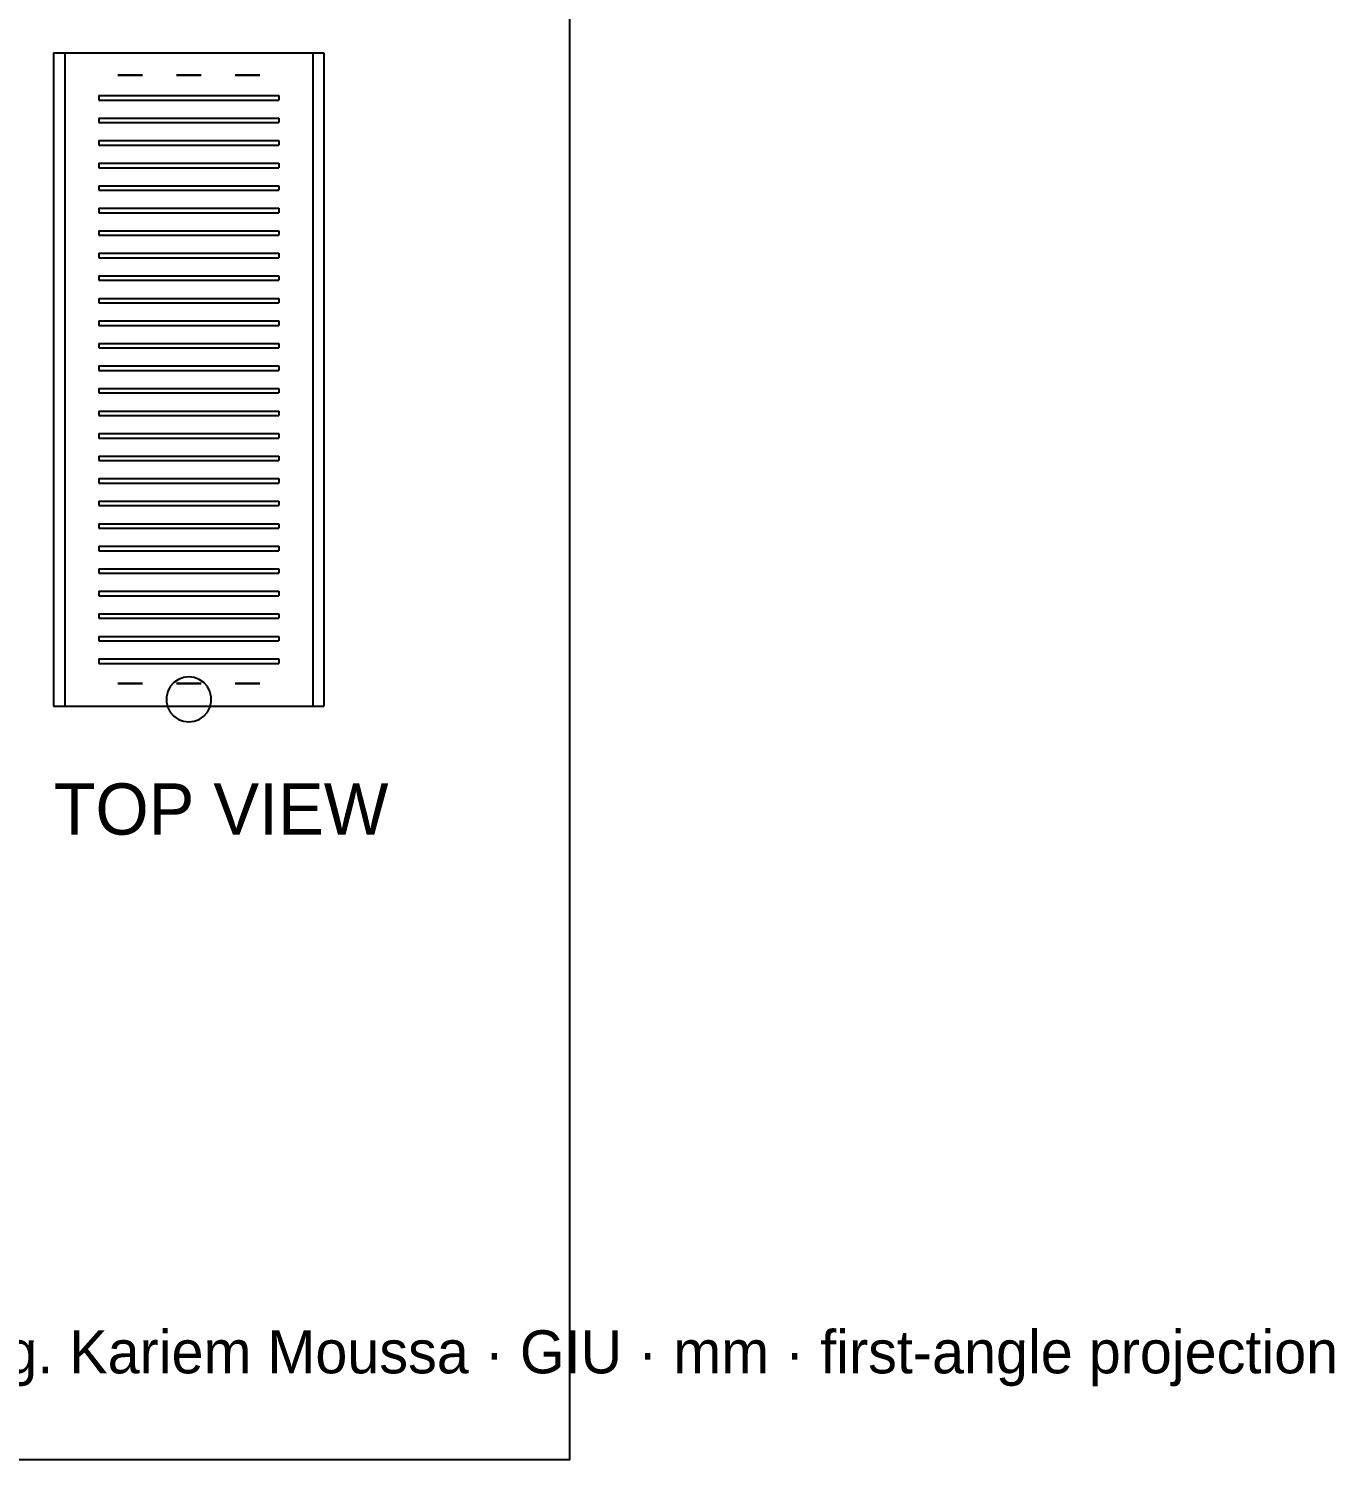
# Model space of a CAD drawing. Header units: millimetres. Extents: x -284 to -161, y -51 to 67.
# Drawn here: x -225.1 to -161.4, y -51 to 18.8 of the extents above; entities that cross this region are included whole.
import ezdxf

# ---------------------------------------------------------------- set-up
doc = ezdxf.new("R2010")
doc.units = ezdxf.units.MM
for name, color, linetype in [('BORDER', 7, 'Continuous'), ('HIDDEN', 8, 'Continuous'), ('TEXT', 5, 'Continuous'), ('VISIBLE', 7, 'Continuous')]:
    doc.layers.add(name, color=color, linetype=linetype)

msp = doc.modelspace()

# ---------------------------------------------------------------- linework, layer by layer
at = {"layer": 'BORDER'}
msp.add_lwpolyline([(-283.57, -51.03), (-198.7, -51.03), (-198.7, 66.805), (-283.57, 66.805)], close=True, dxfattribs=at)
at = {"layer": 'HIDDEN'}
for points in [[(-223.9, 17.64), (-210.7, 17.64)], [(-223.9, 17.64), (-223.9, -14.26)], [(-223.35, 17.64), (-211.25, 17.64)], [(-223.35, 17.64), (-223.35, -14.26)], [(-211.25, 17.64), (-211.25, -14.26)], [(-210.7, 17.64), (-210.7, -14.26)], [(-220.765, 16.54), (-220.761, 16.54)], [(-220.761, 16.54), (-220.765, 16.54)], [(-220.765, 16.54), (-220.761, 16.54)], [(-220.761, 16.54), (-220.765, 16.54)], [(-220.765, 16.54), (-220.761, 16.54)], [(-220.761, 16.54), (-220.765, 16.54)], [(-220.765, 16.54), (-220.761, 16.54)], [(-220.761, 16.54), (-220.765, 16.54)], [(-220.765, 16.54), (-220.761, 16.54)], [(-220.761, 16.54), (-220.765, 16.54)], [(-220.761, 16.54), (-220.726, 16.54)], [(-220.726, 16.54), (-220.761, 16.54)], [(-220.761, 16.54), (-220.726, 16.54)], [(-220.726, 16.54), (-220.761, 16.54)], [(-220.761, 16.54), (-220.726, 16.54)], [(-220.726, 16.54), (-220.761, 16.54)], [(-220.761, 16.54), (-220.726, 16.54)], [(-220.726, 16.54), (-220.761, 16.54)], [(-220.761, 16.54), (-220.726, 16.54)], [(-220.726, 16.54), (-220.761, 16.54)], [(-220.726, 16.54), (-220.658, 16.54)], [(-220.658, 16.54), (-220.726, 16.54)], [(-220.726, 16.54), (-220.658, 16.54)], [(-220.658, 16.54), (-220.726, 16.54)], [(-220.726, 16.54), (-220.658, 16.54)], [(-220.658, 16.54), (-220.726, 16.54)], [(-220.726, 16.54), (-220.658, 16.54)], [(-220.658, 16.54), (-220.726, 16.54)], [(-220.726, 16.54), (-220.658, 16.54)], [(-220.658, 16.54), (-220.726, 16.54)], [(-220.658, 16.54), (-220.561, 16.54)], [(-220.561, 16.54), (-220.658, 16.54)], [(-220.658, 16.54), (-220.561, 16.54)], [(-220.561, 16.54), (-220.658, 16.54)], [(-220.658, 16.54), (-220.561, 16.54)], [(-220.561, 16.54), (-220.658, 16.54)], [(-220.658, 16.54), (-220.561, 16.54)], [(-220.561, 16.54), (-220.658, 16.54)], [(-220.658, 16.54), (-220.561, 16.54)], [(-220.561, 16.54), (-220.658, 16.54)], [(-220.561, 16.54), (-220.441, 16.54)], [(-220.441, 16.54), (-220.561, 16.54)], [(-220.561, 16.54), (-220.441, 16.54)], [(-220.441, 16.54), (-220.561, 16.54)], [(-220.561, 16.54), (-220.441, 16.54)], [(-220.441, 16.54), (-220.561, 16.54)], [(-220.561, 16.54), (-220.441, 16.54)], [(-220.441, 16.54), (-220.561, 16.54)], [(-220.561, 16.54), (-220.441, 16.54)], [(-220.441, 16.54), (-220.561, 16.54)], [(-220.441, 16.54), (-220.305, 16.54)], [(-220.305, 16.54), (-220.441, 16.54)], [(-220.441, 16.54), (-220.305, 16.54)], [(-220.305, 16.54), (-220.441, 16.54)], [(-220.441, 16.54), (-220.305, 16.54)], [(-220.305, 16.54), (-220.441, 16.54)], [(-220.441, 16.54), (-220.305, 16.54)], [(-220.305, 16.54), (-220.441, 16.54)], [(-220.441, 16.54), (-220.305, 16.54)], [(-220.305, 16.54), (-220.441, 16.54)], [(-220.305, 16.54), (-220.16, 16.54)], [(-220.16, 16.54), (-220.305, 16.54)], [(-220.305, 16.54), (-220.16, 16.54)], [(-220.16, 16.54), (-220.305, 16.54)], [(-220.305, 16.54), (-220.16, 16.54)], [(-220.16, 16.54), (-220.305, 16.54)], [(-220.305, 16.54), (-220.16, 16.54)], [(-220.16, 16.54), (-220.305, 16.54)], [(-220.305, 16.54), (-220.16, 16.54)], [(-220.16, 16.54), (-220.305, 16.54)], [(-220.015, 16.54), (-220.16, 16.54)], [(-220.16, 16.54), (-220.015, 16.54)], [(-220.015, 16.54), (-220.16, 16.54)], [(-220.16, 16.54), (-220.015, 16.54)], [(-220.015, 16.54), (-220.16, 16.54)], [(-220.16, 16.54), (-220.015, 16.54)], [(-220.015, 16.54), (-220.16, 16.54)], [(-220.16, 16.54), (-220.015, 16.54)], [(-220.015, 16.54), (-220.16, 16.54)], [(-220.16, 16.54), (-220.015, 16.54)], [(-219.879, 16.54), (-220.015, 16.54)], [(-220.015, 16.54), (-219.879, 16.54)], [(-219.879, 16.54), (-220.015, 16.54)], [(-220.015, 16.54), (-219.879, 16.54)], [(-219.879, 16.54), (-220.015, 16.54)], [(-220.015, 16.54), (-219.879, 16.54)], [(-219.879, 16.54), (-220.015, 16.54)], [(-220.015, 16.54), (-219.879, 16.54)], [(-219.879, 16.54), (-220.015, 16.54)], [(-220.015, 16.54), (-219.879, 16.54)], [(-219.759, 16.54), (-219.879, 16.54)], [(-219.879, 16.54), (-219.759, 16.54)], [(-219.759, 16.54), (-219.879, 16.54)], [(-219.879, 16.54), (-219.759, 16.54)], [(-219.759, 16.54), (-219.879, 16.54)], [(-219.879, 16.54), (-219.759, 16.54)], [(-219.759, 16.54), (-219.879, 16.54)], [(-219.879, 16.54), (-219.759, 16.54)], [(-219.759, 16.54), (-219.879, 16.54)], [(-219.879, 16.54), (-219.759, 16.54)], [(-219.662, 16.54), (-219.759, 16.54)], [(-219.759, 16.54), (-219.662, 16.54)], [(-219.662, 16.54), (-219.759, 16.54)], [(-219.759, 16.54), (-219.662, 16.54)], [(-219.662, 16.54), (-219.759, 16.54)], [(-219.759, 16.54), (-219.662, 16.54)], [(-219.662, 16.54), (-219.759, 16.54)], [(-219.759, 16.54), (-219.662, 16.54)], [(-219.662, 16.54), (-219.759, 16.54)], [(-219.759, 16.54), (-219.662, 16.54)], [(-219.594, 16.54), (-219.662, 16.54)], [(-219.662, 16.54), (-219.594, 16.54)], [(-219.594, 16.54), (-219.662, 16.54)], [(-219.662, 16.54), (-219.594, 16.54)], [(-219.594, 16.54), (-219.662, 16.54)], [(-219.662, 16.54), (-219.594, 16.54)], [(-219.594, 16.54), (-219.662, 16.54)], [(-219.662, 16.54), (-219.594, 16.54)], [(-219.594, 16.54), (-219.662, 16.54)], [(-219.662, 16.54), (-219.594, 16.54)], [(-219.559, 16.54), (-219.594, 16.54)], [(-219.594, 16.54), (-219.559, 16.54)], [(-219.559, 16.54), (-219.594, 16.54)], [(-219.594, 16.54), (-219.559, 16.54)], [(-219.559, 16.54), (-219.594, 16.54)], [(-219.594, 16.54), (-219.559, 16.54)], [(-219.559, 16.54), (-219.594, 16.54)], [(-219.594, 16.54), (-219.559, 16.54)], [(-219.559, 16.54), (-219.594, 16.54)], [(-219.594, 16.54), (-219.559, 16.54)], [(-219.555, 16.54), (-219.559, 16.54)], [(-219.559, 16.54), (-219.555, 16.54)], [(-219.555, 16.54), (-219.559, 16.54)], [(-219.559, 16.54), (-219.555, 16.54)], [(-219.555, 16.54), (-219.559, 16.54)], [(-219.559, 16.54), (-219.555, 16.54)], [(-219.555, 16.54), (-219.559, 16.54)], [(-219.559, 16.54), (-219.555, 16.54)], [(-219.555, 16.54), (-219.559, 16.54)], [(-219.559, 16.54), (-219.555, 16.54)], [(-217.905, 16.54), (-217.901, 16.54)], [(-217.901, 16.54), (-217.905, 16.54)], [(-217.905, 16.54), (-217.901, 16.54)], [(-217.901, 16.54), (-217.905, 16.54)], [(-217.905, 16.54), (-217.901, 16.54)], [(-217.901, 16.54), (-217.905, 16.54)], [(-217.905, 16.54), (-217.901, 16.54)], [(-217.901, 16.54), (-217.905, 16.54)], [(-217.905, 16.54), (-217.901, 16.54)], [(-217.901, 16.54), (-217.905, 16.54)], [(-217.901, 16.54), (-217.866, 16.54)], [(-217.866, 16.54), (-217.901, 16.54)], [(-217.901, 16.54), (-217.866, 16.54)], [(-217.866, 16.54), (-217.901, 16.54)], [(-217.901, 16.54), (-217.866, 16.54)], [(-217.866, 16.54), (-217.901, 16.54)], [(-217.901, 16.54), (-217.866, 16.54)], [(-217.866, 16.54), (-217.901, 16.54)], [(-217.901, 16.54), (-217.866, 16.54)], [(-217.866, 16.54), (-217.901, 16.54)], [(-217.866, 16.54), (-217.798, 16.54)], [(-217.798, 16.54), (-217.866, 16.54)], [(-217.866, 16.54), (-217.798, 16.54)], [(-217.798, 16.54), (-217.866, 16.54)], [(-217.866, 16.54), (-217.798, 16.54)], [(-217.798, 16.54), (-217.866, 16.54)], [(-217.866, 16.54), (-217.798, 16.54)], [(-217.798, 16.54), (-217.866, 16.54)], [(-217.866, 16.54), (-217.798, 16.54)], [(-217.798, 16.54), (-217.866, 16.54)], [(-217.798, 16.54), (-217.701, 16.54)], [(-217.701, 16.54), (-217.798, 16.54)], [(-217.798, 16.54), (-217.701, 16.54)], [(-217.701, 16.54), (-217.798, 16.54)], [(-217.798, 16.54), (-217.701, 16.54)], [(-217.701, 16.54), (-217.798, 16.54)], [(-217.798, 16.54), (-217.701, 16.54)], [(-217.701, 16.54), (-217.798, 16.54)], [(-217.798, 16.54), (-217.701, 16.54)], [(-217.701, 16.54), (-217.798, 16.54)], [(-217.701, 16.54), (-217.581, 16.54)], [(-217.581, 16.54), (-217.701, 16.54)], [(-217.701, 16.54), (-217.581, 16.54)], [(-217.581, 16.54), (-217.701, 16.54)], [(-217.701, 16.54), (-217.581, 16.54)], [(-217.581, 16.54), (-217.701, 16.54)], [(-217.701, 16.54), (-217.581, 16.54)], [(-217.581, 16.54), (-217.701, 16.54)], [(-217.701, 16.54), (-217.581, 16.54)], [(-217.581, 16.54), (-217.701, 16.54)], [(-217.581, 16.54), (-217.445, 16.54)], [(-217.445, 16.54), (-217.581, 16.54)], [(-217.581, 16.54), (-217.445, 16.54)], [(-217.445, 16.54), (-217.581, 16.54)], [(-217.581, 16.54), (-217.445, 16.54)], [(-217.445, 16.54), (-217.581, 16.54)], [(-217.581, 16.54), (-217.445, 16.54)], [(-217.445, 16.54), (-217.581, 16.54)], [(-217.581, 16.54), (-217.445, 16.54)], [(-217.445, 16.54), (-217.581, 16.54)], [(-217.445, 16.54), (-217.3, 16.54)], [(-217.3, 16.54), (-217.445, 16.54)], [(-217.445, 16.54), (-217.3, 16.54)], [(-217.3, 16.54), (-217.445, 16.54)], [(-217.445, 16.54), (-217.3, 16.54)], [(-217.3, 16.54), (-217.445, 16.54)], [(-217.445, 16.54), (-217.3, 16.54)], [(-217.3, 16.54), (-217.445, 16.54)], [(-217.445, 16.54), (-217.3, 16.54)], [(-217.3, 16.54), (-217.445, 16.54)], [(-217.155, 16.54), (-217.3, 16.54)], [(-217.3, 16.54), (-217.155, 16.54)], [(-217.155, 16.54), (-217.3, 16.54)], [(-217.3, 16.54), (-217.155, 16.54)], [(-217.155, 16.54), (-217.3, 16.54)], [(-217.3, 16.54), (-217.155, 16.54)], [(-217.155, 16.54), (-217.3, 16.54)], [(-217.3, 16.54), (-217.155, 16.54)], [(-217.155, 16.54), (-217.3, 16.54)], [(-217.3, 16.54), (-217.155, 16.54)], [(-217.019, 16.54), (-217.155, 16.54)], [(-217.155, 16.54), (-217.019, 16.54)], [(-217.019, 16.54), (-217.155, 16.54)], [(-217.155, 16.54), (-217.019, 16.54)], [(-217.019, 16.54), (-217.155, 16.54)], [(-217.155, 16.54), (-217.019, 16.54)], [(-217.019, 16.54), (-217.155, 16.54)], [(-217.155, 16.54), (-217.019, 16.54)], [(-217.019, 16.54), (-217.155, 16.54)], [(-217.155, 16.54), (-217.019, 16.54)], [(-216.899, 16.54), (-217.019, 16.54)], [(-217.019, 16.54), (-216.899, 16.54)], [(-216.899, 16.54), (-217.019, 16.54)], [(-217.019, 16.54), (-216.899, 16.54)], [(-216.899, 16.54), (-217.019, 16.54)], [(-217.019, 16.54), (-216.899, 16.54)], [(-216.899, 16.54), (-217.019, 16.54)], [(-217.019, 16.54), (-216.899, 16.54)], [(-216.899, 16.54), (-217.019, 16.54)], [(-217.019, 16.54), (-216.899, 16.54)], [(-216.802, 16.54), (-216.899, 16.54)], [(-216.899, 16.54), (-216.802, 16.54)], [(-216.802, 16.54), (-216.899, 16.54)], [(-216.899, 16.54), (-216.802, 16.54)], [(-216.802, 16.54), (-216.899, 16.54)], [(-216.899, 16.54), (-216.802, 16.54)], [(-216.802, 16.54), (-216.899, 16.54)], [(-216.899, 16.54), (-216.802, 16.54)], [(-216.802, 16.54), (-216.899, 16.54)], [(-216.899, 16.54), (-216.802, 16.54)], [(-216.734, 16.54), (-216.802, 16.54)], [(-216.802, 16.54), (-216.734, 16.54)], [(-216.734, 16.54), (-216.802, 16.54)], [(-216.802, 16.54), (-216.734, 16.54)], [(-216.734, 16.54), (-216.802, 16.54)], [(-216.802, 16.54), (-216.734, 16.54)], [(-216.734, 16.54), (-216.802, 16.54)], [(-216.802, 16.54), (-216.734, 16.54)], [(-216.734, 16.54), (-216.802, 16.54)], [(-216.802, 16.54), (-216.734, 16.54)], [(-216.699, 16.54), (-216.734, 16.54)], [(-216.734, 16.54), (-216.699, 16.54)], [(-216.699, 16.54), (-216.734, 16.54)], [(-216.734, 16.54), (-216.699, 16.54)], [(-216.699, 16.54), (-216.734, 16.54)], [(-216.734, 16.54), (-216.699, 16.54)], [(-216.699, 16.54), (-216.734, 16.54)], [(-216.734, 16.54), (-216.699, 16.54)], [(-216.699, 16.54), (-216.734, 16.54)], [(-216.734, 16.54), (-216.699, 16.54)], [(-216.695, 16.54), (-216.699, 16.54)], [(-216.699, 16.54), (-216.695, 16.54)], [(-216.695, 16.54), (-216.699, 16.54)], [(-216.699, 16.54), (-216.695, 16.54)], [(-216.695, 16.54), (-216.699, 16.54)], [(-216.699, 16.54), (-216.695, 16.54)], [(-216.695, 16.54), (-216.699, 16.54)], [(-216.699, 16.54), (-216.695, 16.54)], [(-216.695, 16.54), (-216.699, 16.54)], [(-216.699, 16.54), (-216.695, 16.54)], [(-215.045, 16.54), (-215.041, 16.54)], [(-215.041, 16.54), (-215.045, 16.54)], [(-215.045, 16.54), (-215.041, 16.54)], [(-215.041, 16.54), (-215.045, 16.54)], [(-215.045, 16.54), (-215.041, 16.54)], [(-215.041, 16.54), (-215.045, 16.54)], [(-215.045, 16.54), (-215.041, 16.54)], [(-215.041, 16.54), (-215.045, 16.54)], [(-215.045, 16.54), (-215.041, 16.54)], [(-215.041, 16.54), (-215.045, 16.54)], [(-215.041, 16.54), (-215.006, 16.54)], [(-215.006, 16.54), (-215.041, 16.54)], [(-215.041, 16.54), (-215.006, 16.54)], [(-215.006, 16.54), (-215.041, 16.54)], [(-215.041, 16.54), (-215.006, 16.54)], [(-215.006, 16.54), (-215.041, 16.54)], [(-215.041, 16.54), (-215.006, 16.54)], [(-215.006, 16.54), (-215.041, 16.54)], [(-215.041, 16.54), (-215.006, 16.54)], [(-215.006, 16.54), (-215.041, 16.54)], [(-215.006, 16.54), (-214.938, 16.54)], [(-214.938, 16.54), (-215.006, 16.54)], [(-215.006, 16.54), (-214.938, 16.54)], [(-214.938, 16.54), (-215.006, 16.54)], [(-215.006, 16.54), (-214.938, 16.54)], [(-214.938, 16.54), (-215.006, 16.54)], [(-215.006, 16.54), (-214.938, 16.54)], [(-214.938, 16.54), (-215.006, 16.54)], [(-215.006, 16.54), (-214.938, 16.54)], [(-214.938, 16.54), (-215.006, 16.54)], [(-214.938, 16.54), (-214.841, 16.54)], [(-214.841, 16.54), (-214.938, 16.54)], [(-214.938, 16.54), (-214.841, 16.54)], [(-214.841, 16.54), (-214.938, 16.54)], [(-214.938, 16.54), (-214.841, 16.54)], [(-214.841, 16.54), (-214.938, 16.54)], [(-214.938, 16.54), (-214.841, 16.54)], [(-214.841, 16.54), (-214.938, 16.54)], [(-214.938, 16.54), (-214.841, 16.54)], [(-214.841, 16.54), (-214.938, 16.54)], [(-214.841, 16.54), (-214.721, 16.54)], [(-214.721, 16.54), (-214.841, 16.54)], [(-214.841, 16.54), (-214.721, 16.54)], [(-214.721, 16.54), (-214.841, 16.54)], [(-214.841, 16.54), (-214.721, 16.54)], [(-214.721, 16.54), (-214.841, 16.54)], [(-214.841, 16.54), (-214.721, 16.54)], [(-214.721, 16.54), (-214.841, 16.54)], [(-214.841, 16.54), (-214.721, 16.54)], [(-214.721, 16.54), (-214.841, 16.54)], [(-214.721, 16.54), (-214.585, 16.54)], [(-214.585, 16.54), (-214.721, 16.54)], [(-214.721, 16.54), (-214.585, 16.54)], [(-214.585, 16.54), (-214.721, 16.54)], [(-214.721, 16.54), (-214.585, 16.54)], [(-214.585, 16.54), (-214.721, 16.54)], [(-214.721, 16.54), (-214.585, 16.54)], [(-214.585, 16.54), (-214.721, 16.54)], [(-214.721, 16.54), (-214.585, 16.54)], [(-214.585, 16.54), (-214.721, 16.54)], [(-214.585, 16.54), (-214.44, 16.54)], [(-214.44, 16.54), (-214.585, 16.54)], [(-214.585, 16.54), (-214.44, 16.54)], [(-214.44, 16.54), (-214.585, 16.54)], [(-214.585, 16.54), (-214.44, 16.54)], [(-214.44, 16.54), (-214.585, 16.54)], [(-214.585, 16.54), (-214.44, 16.54)], [(-214.44, 16.54), (-214.585, 16.54)], [(-214.585, 16.54), (-214.44, 16.54)], [(-214.44, 16.54), (-214.585, 16.54)], [(-214.295, 16.54), (-214.44, 16.54)], [(-214.44, 16.54), (-214.295, 16.54)], [(-214.295, 16.54), (-214.44, 16.54)], [(-214.44, 16.54), (-214.295, 16.54)], [(-214.295, 16.54), (-214.44, 16.54)], [(-214.44, 16.54), (-214.295, 16.54)], [(-214.295, 16.54), (-214.44, 16.54)], [(-214.44, 16.54), (-214.295, 16.54)], [(-214.295, 16.54), (-214.44, 16.54)], [(-214.44, 16.54), (-214.295, 16.54)], [(-214.159, 16.54), (-214.295, 16.54)], [(-214.295, 16.54), (-214.159, 16.54)], [(-214.159, 16.54), (-214.295, 16.54)], [(-214.295, 16.54), (-214.159, 16.54)], [(-214.159, 16.54), (-214.295, 16.54)], [(-214.295, 16.54), (-214.159, 16.54)], [(-214.159, 16.54), (-214.295, 16.54)], [(-214.295, 16.54), (-214.159, 16.54)], [(-214.159, 16.54), (-214.295, 16.54)], [(-214.295, 16.54), (-214.159, 16.54)], [(-214.039, 16.54), (-214.159, 16.54)], [(-214.159, 16.54), (-214.039, 16.54)], [(-214.039, 16.54), (-214.159, 16.54)], [(-214.159, 16.54), (-214.039, 16.54)], [(-214.039, 16.54), (-214.159, 16.54)], [(-214.159, 16.54), (-214.039, 16.54)], [(-214.039, 16.54), (-214.159, 16.54)], [(-214.159, 16.54), (-214.039, 16.54)], [(-214.039, 16.54), (-214.159, 16.54)], [(-214.159, 16.54), (-214.039, 16.54)], [(-213.942, 16.54), (-214.039, 16.54)], [(-214.039, 16.54), (-213.942, 16.54)], [(-213.942, 16.54), (-214.039, 16.54)], [(-214.039, 16.54), (-213.942, 16.54)], [(-213.942, 16.54), (-214.039, 16.54)], [(-214.039, 16.54), (-213.942, 16.54)], [(-213.942, 16.54), (-214.039, 16.54)], [(-214.039, 16.54), (-213.942, 16.54)], [(-213.942, 16.54), (-214.039, 16.54)], [(-214.039, 16.54), (-213.942, 16.54)], [(-213.874, 16.54), (-213.942, 16.54)], [(-213.942, 16.54), (-213.874, 16.54)], [(-213.874, 16.54), (-213.942, 16.54)], [(-213.942, 16.54), (-213.874, 16.54)], [(-213.874, 16.54), (-213.942, 16.54)], [(-213.942, 16.54), (-213.874, 16.54)], [(-213.874, 16.54), (-213.942, 16.54)], [(-213.942, 16.54), (-213.874, 16.54)], [(-213.874, 16.54), (-213.942, 16.54)], [(-213.942, 16.54), (-213.874, 16.54)], [(-213.839, 16.54), (-213.874, 16.54)], [(-213.874, 16.54), (-213.839, 16.54)], [(-213.839, 16.54), (-213.874, 16.54)], [(-213.874, 16.54), (-213.839, 16.54)], [(-213.839, 16.54), (-213.874, 16.54)], [(-213.874, 16.54), (-213.839, 16.54)], [(-213.839, 16.54), (-213.874, 16.54)], [(-213.874, 16.54), (-213.839, 16.54)], [(-213.839, 16.54), (-213.874, 16.54)], [(-213.874, 16.54), (-213.839, 16.54)], [(-213.835, 16.54), (-213.839, 16.54)], [(-213.839, 16.54), (-213.835, 16.54)], [(-213.835, 16.54), (-213.839, 16.54)], [(-213.839, 16.54), (-213.835, 16.54)], [(-213.835, 16.54), (-213.839, 16.54)], [(-213.839, 16.54), (-213.835, 16.54)], [(-213.835, 16.54), (-213.839, 16.54)], [(-213.839, 16.54), (-213.835, 16.54)], [(-213.835, 16.54), (-213.839, 16.54)], [(-213.839, 16.54), (-213.835, 16.54)], [(-221.7, 15.55), (-212.9, 15.55)], [(-221.7, 15.55), (-212.9, 15.55)], [(-221.7, 15.55), (-221.7, 15.33)], [(-221.7, 15.55), (-221.7, 15.33)], [(-212.9, 15.55), (-212.9, 15.33)], [(-212.9, 15.55), (-212.9, 15.33)], [(-221.7, 15.33), (-212.9, 15.33)], [(-221.7, 15.33), (-212.9, 15.33)], [(-221.7, 14.45), (-212.9, 14.45)], [(-221.7, 14.45), (-212.9, 14.45)], [(-221.7, 14.45), (-221.7, 14.23)], [(-221.7, 14.45), (-221.7, 14.23)], [(-221.7, 14.23), (-212.9, 14.23)], [(-221.7, 14.23), (-212.9, 14.23)], [(-212.9, 14.45), (-212.9, 14.23)], [(-212.9, 14.45), (-212.9, 14.23)], [(-221.7, 13.35), (-212.9, 13.35)], [(-221.7, 13.35), (-212.9, 13.35)], [(-221.7, 13.35), (-221.7, 13.13)], [(-221.7, 13.35), (-221.7, 13.13)], [(-212.9, 13.35), (-212.9, 13.13)], [(-212.9, 13.35), (-212.9, 13.13)], [(-221.7, 13.13), (-212.9, 13.13)], [(-221.7, 13.13), (-212.9, 13.13)], [(-221.7, 12.25), (-212.9, 12.25)], [(-221.7, 12.25), (-212.9, 12.25)], [(-221.7, 12.25), (-221.7, 12.03)], [(-221.7, 12.25), (-221.7, 12.03)], [(-221.7, 12.03), (-212.9, 12.03)], [(-221.7, 12.03), (-212.9, 12.03)], [(-212.9, 12.25), (-212.9, 12.03)], [(-212.9, 12.25), (-212.9, 12.03)], [(-221.7, 11.15), (-212.9, 11.15)], [(-221.7, 11.15), (-212.9, 11.15)], [(-221.7, 11.15), (-221.7, 10.93)], [(-221.7, 11.15), (-221.7, 10.93)], [(-221.7, 10.93), (-212.9, 10.93)], [(-221.7, 10.93), (-212.9, 10.93)], [(-212.9, 11.15), (-212.9, 10.93)], [(-212.9, 11.15), (-212.9, 10.93)], [(-221.7, 10.05), (-212.9, 10.05)], [(-221.7, 10.05), (-212.9, 10.05)], [(-221.7, 10.05), (-221.7, 9.83)], [(-221.7, 10.05), (-221.7, 9.83)], [(-221.7, 9.83), (-212.9, 9.83)], [(-221.7, 9.83), (-212.9, 9.83)], [(-212.9, 10.05), (-212.9, 9.83)], [(-212.9, 10.05), (-212.9, 9.83)], [(-221.7, 8.95), (-212.9, 8.95)], [(-221.7, 8.95), (-212.9, 8.95)], [(-221.7, 8.95), (-221.7, 8.73)], [(-221.7, 8.95), (-221.7, 8.73)], [(-221.7, 8.73), (-212.9, 8.73)], [(-221.7, 8.73), (-212.9, 8.73)], [(-212.9, 8.95), (-212.9, 8.73)], [(-212.9, 8.95), (-212.9, 8.73)], [(-221.7, 7.85), (-212.9, 7.85)], [(-221.7, 7.85), (-212.9, 7.85)], [(-221.7, 7.85), (-221.7, 7.63)], [(-221.7, 7.85), (-221.7, 7.63)], [(-212.9, 7.85), (-212.9, 7.63)], [(-212.9, 7.85), (-212.9, 7.63)], [(-221.7, 7.63), (-212.9, 7.63)], [(-221.7, 7.63), (-212.9, 7.63)], [(-221.7, 6.75), (-212.9, 6.75)], [(-221.7, 6.75), (-212.9, 6.75)], [(-221.7, 6.75), (-221.7, 6.53)], [(-221.7, 6.75), (-221.7, 6.53)], [(-221.7, 6.53), (-212.9, 6.53)], [(-221.7, 6.53), (-212.9, 6.53)], [(-212.9, 6.75), (-212.9, 6.53)], [(-212.9, 6.75), (-212.9, 6.53)], [(-221.7, 5.65), (-212.9, 5.65)], [(-221.7, 5.65), (-212.9, 5.65)], [(-221.7, 5.65), (-221.7, 5.43)], [(-221.7, 5.65), (-221.7, 5.43)], [(-212.9, 5.65), (-212.9, 5.43)], [(-212.9, 5.65), (-212.9, 5.43)], [(-221.7, 5.43), (-212.9, 5.43)], [(-221.7, 5.43), (-212.9, 5.43)], [(-221.7, 4.55), (-212.9, 4.55)], [(-221.7, 4.55), (-212.9, 4.55)], [(-221.7, 4.55), (-221.7, 4.33)], [(-221.7, 4.55), (-221.7, 4.33)], [(-221.7, 4.33), (-212.9, 4.33)], [(-221.7, 4.33), (-212.9, 4.33)], [(-212.9, 4.55), (-212.9, 4.33)], [(-212.9, 4.55), (-212.9, 4.33)], [(-221.7, 3.45), (-212.9, 3.45)], [(-221.7, 3.45), (-212.9, 3.45)], [(-221.7, 3.45), (-221.7, 3.23)], [(-221.7, 3.45), (-221.7, 3.23)], [(-221.7, 3.23), (-212.9, 3.23)], [(-221.7, 3.23), (-212.9, 3.23)], [(-212.9, 3.45), (-212.9, 3.23)], [(-212.9, 3.45), (-212.9, 3.23)], [(-221.7, 2.35), (-212.9, 2.35)], [(-221.7, 2.35), (-212.9, 2.35)], [(-221.7, 2.35), (-221.7, 2.13)], [(-221.7, 2.35), (-221.7, 2.13)], [(-221.7, 2.13), (-212.9, 2.13)], [(-221.7, 2.13), (-212.9, 2.13)], [(-212.9, 2.35), (-212.9, 2.13)], [(-212.9, 2.35), (-212.9, 2.13)], [(-221.7, 1.25), (-212.9, 1.25)], [(-221.7, 1.25), (-212.9, 1.25)], [(-221.7, 1.25), (-221.7, 1.03)], [(-221.7, 1.25), (-221.7, 1.03)], [(-221.7, 1.03), (-212.9, 1.03)], [(-221.7, 1.03), (-212.9, 1.03)], [(-212.9, 1.25), (-212.9, 1.03)], [(-212.9, 1.25), (-212.9, 1.03)], [(-221.7, 0.15), (-212.9, 0.15)], [(-221.7, 0.15), (-212.9, 0.15)], [(-221.7, 0.15), (-221.7, -0.07)], [(-221.7, 0.15), (-221.7, -0.07)], [(-212.9, 0.15), (-212.9, -0.07)], [(-212.9, 0.15), (-212.9, -0.07)], [(-221.7, -0.07), (-212.9, -0.07)], [(-221.7, -0.07), (-212.9, -0.07)], [(-221.7, -0.95), (-212.9, -0.95)], [(-221.7, -0.95), (-212.9, -0.95)], [(-221.7, -0.95), (-221.7, -1.17)], [(-221.7, -0.95), (-221.7, -1.17)], [(-221.7, -1.17), (-212.9, -1.17)], [(-221.7, -1.17), (-212.9, -1.17)], [(-212.9, -0.95), (-212.9, -1.17)], [(-212.9, -0.95), (-212.9, -1.17)], [(-221.7, -2.05), (-212.9, -2.05)], [(-221.7, -2.05), (-212.9, -2.05)], [(-221.7, -2.05), (-221.7, -2.27)], [(-221.7, -2.05), (-221.7, -2.27)], [(-212.9, -2.05), (-212.9, -2.27)], [(-212.9, -2.05), (-212.9, -2.27)], [(-221.7, -2.27), (-212.9, -2.27)], [(-221.7, -2.27), (-212.9, -2.27)], [(-221.7, -3.15), (-212.9, -3.15)], [(-221.7, -3.15), (-212.9, -3.15)], [(-221.7, -3.15), (-221.7, -3.37)], [(-221.7, -3.15), (-221.7, -3.37)], [(-221.7, -3.37), (-212.9, -3.37)], [(-221.7, -3.37), (-212.9, -3.37)], [(-212.9, -3.15), (-212.9, -3.37)], [(-212.9, -3.15), (-212.9, -3.37)], [(-221.7, -4.25), (-212.9, -4.25)], [(-221.7, -4.25), (-212.9, -4.25)], [(-221.7, -4.25), (-221.7, -4.47)], [(-221.7, -4.25), (-221.7, -4.47)], [(-221.7, -4.47), (-212.9, -4.47)], [(-221.7, -4.47), (-212.9, -4.47)], [(-212.9, -4.25), (-212.9, -4.47)], [(-212.9, -4.25), (-212.9, -4.47)], [(-221.7, -5.35), (-212.9, -5.35)], [(-221.7, -5.35), (-212.9, -5.35)], [(-221.7, -5.35), (-221.7, -5.57)], [(-221.7, -5.35), (-221.7, -5.57)], [(-221.7, -5.57), (-212.9, -5.57)], [(-221.7, -5.57), (-212.9, -5.57)], [(-212.9, -5.35), (-212.9, -5.57)], [(-212.9, -5.35), (-212.9, -5.57)], [(-221.7, -6.45), (-212.9, -6.45)], [(-221.7, -6.45), (-212.9, -6.45)], [(-221.7, -6.45), (-221.7, -6.67)], [(-221.7, -6.45), (-221.7, -6.67)], [(-221.7, -6.67), (-212.9, -6.67)], [(-221.7, -6.67), (-212.9, -6.67)], [(-212.9, -6.45), (-212.9, -6.67)], [(-212.9, -6.45), (-212.9, -6.67)], [(-221.7, -7.55), (-212.9, -7.55)], [(-221.7, -7.55), (-212.9, -7.55)], [(-221.7, -7.55), (-221.7, -7.77)], [(-221.7, -7.55), (-221.7, -7.77)], [(-212.9, -7.55), (-212.9, -7.77)], [(-212.9, -7.55), (-212.9, -7.77)], [(-221.7, -7.77), (-212.9, -7.77)], [(-221.7, -7.77), (-212.9, -7.77)], [(-221.7, -8.65), (-212.9, -8.65)], [(-221.7, -8.65), (-212.9, -8.65)], [(-221.7, -8.65), (-221.7, -8.87)], [(-221.7, -8.65), (-221.7, -8.87)], [(-221.7, -8.87), (-212.9, -8.87)], [(-221.7, -8.87), (-212.9, -8.87)], [(-212.9, -8.65), (-212.9, -8.87)], [(-212.9, -8.65), (-212.9, -8.87)], [(-221.7, -9.75), (-212.9, -9.75)], [(-221.7, -9.75), (-212.9, -9.75)], [(-221.7, -9.75), (-221.7, -9.97)], [(-221.7, -9.75), (-221.7, -9.97)], [(-212.9, -9.75), (-212.9, -9.97)], [(-212.9, -9.75), (-212.9, -9.97)], [(-221.7, -9.97), (-212.9, -9.97)], [(-221.7, -9.97), (-212.9, -9.97)], [(-221.7, -10.85), (-212.9, -10.85)], [(-221.7, -10.85), (-212.9, -10.85)], [(-221.7, -10.85), (-221.7, -11.07)], [(-221.7, -10.85), (-221.7, -11.07)], [(-221.7, -11.07), (-212.9, -11.07)], [(-221.7, -11.07), (-212.9, -11.07)], [(-212.9, -10.85), (-212.9, -11.07)], [(-212.9, -10.85), (-212.9, -11.07)], [(-221.7, -11.95), (-212.9, -11.95)], [(-221.7, -11.95), (-212.9, -11.95)], [(-221.7, -11.95), (-221.7, -12.17)], [(-221.7, -11.95), (-221.7, -12.17)], [(-221.7, -12.17), (-212.9, -12.17)], [(-221.7, -12.17), (-212.9, -12.17)], [(-212.9, -11.95), (-212.9, -12.17)], [(-212.9, -11.95), (-212.9, -12.17)], [(-220.765, -13.16), (-220.761, -13.16)], [(-220.761, -13.16), (-220.765, -13.16)], [(-220.765, -13.16), (-220.761, -13.16)], [(-220.761, -13.16), (-220.765, -13.16)], [(-220.765, -13.16), (-220.761, -13.16)], [(-220.761, -13.16), (-220.765, -13.16)], [(-220.765, -13.16), (-220.761, -13.16)], [(-220.761, -13.16), (-220.765, -13.16)], [(-220.765, -13.16), (-220.761, -13.16)], [(-220.761, -13.16), (-220.765, -13.16)], [(-220.761, -13.16), (-220.726, -13.16)], [(-220.726, -13.16), (-220.761, -13.16)], [(-220.761, -13.16), (-220.726, -13.16)], [(-220.726, -13.16), (-220.761, -13.16)], [(-220.761, -13.16), (-220.726, -13.16)], [(-220.726, -13.16), (-220.761, -13.16)], [(-220.761, -13.16), (-220.726, -13.16)], [(-220.726, -13.16), (-220.761, -13.16)], [(-220.761, -13.16), (-220.726, -13.16)], [(-220.726, -13.16), (-220.761, -13.16)], [(-220.726, -13.16), (-220.658, -13.16)], [(-220.658, -13.16), (-220.726, -13.16)], [(-220.726, -13.16), (-220.658, -13.16)], [(-220.658, -13.16), (-220.726, -13.16)], [(-220.726, -13.16), (-220.658, -13.16)], [(-220.658, -13.16), (-220.726, -13.16)], [(-220.726, -13.16), (-220.658, -13.16)], [(-220.658, -13.16), (-220.726, -13.16)], [(-220.726, -13.16), (-220.658, -13.16)], [(-220.658, -13.16), (-220.726, -13.16)], [(-220.658, -13.16), (-220.561, -13.16)], [(-220.561, -13.16), (-220.658, -13.16)], [(-220.658, -13.16), (-220.561, -13.16)], [(-220.561, -13.16), (-220.658, -13.16)], [(-220.658, -13.16), (-220.561, -13.16)], [(-220.561, -13.16), (-220.658, -13.16)], [(-220.658, -13.16), (-220.561, -13.16)], [(-220.561, -13.16), (-220.658, -13.16)], [(-220.658, -13.16), (-220.561, -13.16)], [(-220.561, -13.16), (-220.658, -13.16)], [(-220.561, -13.16), (-220.441, -13.16)], [(-220.441, -13.16), (-220.561, -13.16)], [(-220.561, -13.16), (-220.441, -13.16)], [(-220.441, -13.16), (-220.561, -13.16)], [(-220.561, -13.16), (-220.441, -13.16)], [(-220.441, -13.16), (-220.561, -13.16)], [(-220.561, -13.16), (-220.441, -13.16)], [(-220.441, -13.16), (-220.561, -13.16)], [(-220.561, -13.16), (-220.441, -13.16)], [(-220.441, -13.16), (-220.561, -13.16)], [(-220.441, -13.16), (-220.305, -13.16)], [(-220.305, -13.16), (-220.441, -13.16)], [(-220.441, -13.16), (-220.305, -13.16)], [(-220.305, -13.16), (-220.441, -13.16)], [(-220.441, -13.16), (-220.305, -13.16)], [(-220.305, -13.16), (-220.441, -13.16)], [(-220.441, -13.16), (-220.305, -13.16)], [(-220.305, -13.16), (-220.441, -13.16)], [(-220.441, -13.16), (-220.305, -13.16)], [(-220.305, -13.16), (-220.441, -13.16)], [(-220.305, -13.16), (-220.16, -13.16)], [(-220.16, -13.16), (-220.305, -13.16)], [(-220.305, -13.16), (-220.16, -13.16)], [(-220.16, -13.16), (-220.305, -13.16)], [(-220.305, -13.16), (-220.16, -13.16)], [(-220.16, -13.16), (-220.305, -13.16)], [(-220.305, -13.16), (-220.16, -13.16)], [(-220.16, -13.16), (-220.305, -13.16)], [(-220.305, -13.16), (-220.16, -13.16)], [(-220.16, -13.16), (-220.305, -13.16)], [(-220.015, -13.16), (-220.16, -13.16)], [(-220.16, -13.16), (-220.015, -13.16)], [(-220.015, -13.16), (-220.16, -13.16)], [(-220.16, -13.16), (-220.015, -13.16)], [(-220.015, -13.16), (-220.16, -13.16)], [(-220.16, -13.16), (-220.015, -13.16)], [(-220.015, -13.16), (-220.16, -13.16)], [(-220.16, -13.16), (-220.015, -13.16)], [(-220.015, -13.16), (-220.16, -13.16)], [(-220.16, -13.16), (-220.015, -13.16)], [(-219.879, -13.16), (-220.015, -13.16)], [(-220.015, -13.16), (-219.879, -13.16)], [(-219.879, -13.16), (-220.015, -13.16)], [(-220.015, -13.16), (-219.879, -13.16)], [(-219.879, -13.16), (-220.015, -13.16)], [(-220.015, -13.16), (-219.879, -13.16)], [(-219.879, -13.16), (-220.015, -13.16)], [(-220.015, -13.16), (-219.879, -13.16)], [(-219.879, -13.16), (-220.015, -13.16)], [(-220.015, -13.16), (-219.879, -13.16)], [(-219.759, -13.16), (-219.879, -13.16)], [(-219.879, -13.16), (-219.759, -13.16)], [(-219.759, -13.16), (-219.879, -13.16)], [(-219.879, -13.16), (-219.759, -13.16)], [(-219.759, -13.16), (-219.879, -13.16)], [(-219.879, -13.16), (-219.759, -13.16)], [(-219.759, -13.16), (-219.879, -13.16)], [(-219.879, -13.16), (-219.759, -13.16)], [(-219.759, -13.16), (-219.879, -13.16)], [(-219.879, -13.16), (-219.759, -13.16)], [(-219.662, -13.16), (-219.759, -13.16)], [(-219.759, -13.16), (-219.662, -13.16)], [(-219.662, -13.16), (-219.759, -13.16)], [(-219.759, -13.16), (-219.662, -13.16)], [(-219.662, -13.16), (-219.759, -13.16)], [(-219.759, -13.16), (-219.662, -13.16)], [(-219.662, -13.16), (-219.759, -13.16)], [(-219.759, -13.16), (-219.662, -13.16)], [(-219.662, -13.16), (-219.759, -13.16)], [(-219.759, -13.16), (-219.662, -13.16)], [(-219.594, -13.16), (-219.662, -13.16)], [(-219.662, -13.16), (-219.594, -13.16)], [(-219.594, -13.16), (-219.662, -13.16)], [(-219.662, -13.16), (-219.594, -13.16)], [(-219.594, -13.16), (-219.662, -13.16)], [(-219.662, -13.16), (-219.594, -13.16)], [(-219.594, -13.16), (-219.662, -13.16)], [(-219.662, -13.16), (-219.594, -13.16)], [(-219.594, -13.16), (-219.662, -13.16)], [(-219.662, -13.16), (-219.594, -13.16)], [(-219.559, -13.16), (-219.594, -13.16)], [(-219.594, -13.16), (-219.559, -13.16)], [(-219.559, -13.16), (-219.594, -13.16)], [(-219.594, -13.16), (-219.559, -13.16)], [(-219.559, -13.16), (-219.594, -13.16)], [(-219.594, -13.16), (-219.559, -13.16)], [(-219.559, -13.16), (-219.594, -13.16)], [(-219.594, -13.16), (-219.559, -13.16)], [(-219.559, -13.16), (-219.594, -13.16)], [(-219.594, -13.16), (-219.559, -13.16)], [(-219.555, -13.16), (-219.559, -13.16)], [(-219.559, -13.16), (-219.555, -13.16)], [(-219.555, -13.16), (-219.559, -13.16)], [(-219.559, -13.16), (-219.555, -13.16)], [(-219.555, -13.16), (-219.559, -13.16)], [(-219.559, -13.16), (-219.555, -13.16)], [(-219.555, -13.16), (-219.559, -13.16)], [(-219.559, -13.16), (-219.555, -13.16)], [(-219.555, -13.16), (-219.559, -13.16)], [(-219.559, -13.16), (-219.555, -13.16)], [(-218.029, -13.107), (-218.205, -13.305)], [(-218.029, -13.107), (-218.205, -13.305)], [(-217.811, -12.956), (-218.029, -13.107)], [(-217.811, -12.956), (-218.029, -13.107)], [(-217.905, -13.16), (-217.901, -13.16)], [(-217.901, -13.16), (-217.905, -13.16)], [(-217.905, -13.16), (-217.901, -13.16)], [(-217.901, -13.16), (-217.905, -13.16)], [(-217.905, -13.16), (-217.901, -13.16)], [(-217.901, -13.16), (-217.905, -13.16)], [(-217.905, -13.16), (-217.901, -13.16)], [(-217.901, -13.16), (-217.905, -13.16)], [(-217.905, -13.16), (-217.901, -13.16)], [(-217.901, -13.16), (-217.905, -13.16)], [(-217.901, -13.16), (-217.866, -13.16)], [(-217.866, -13.16), (-217.901, -13.16)], [(-217.901, -13.16), (-217.866, -13.16)], [(-217.866, -13.16), (-217.901, -13.16)], [(-217.901, -13.16), (-217.866, -13.16)], [(-217.866, -13.16), (-217.901, -13.16)], [(-217.901, -13.16), (-217.866, -13.16)], [(-217.866, -13.16), (-217.901, -13.16)], [(-217.901, -13.16), (-217.866, -13.16)], [(-217.866, -13.16), (-217.901, -13.16)], [(-217.866, -13.16), (-217.798, -13.16)], [(-217.798, -13.16), (-217.866, -13.16)], [(-217.866, -13.16), (-217.798, -13.16)], [(-217.798, -13.16), (-217.866, -13.16)], [(-217.866, -13.16), (-217.798, -13.16)], [(-217.798, -13.16), (-217.866, -13.16)], [(-217.866, -13.16), (-217.798, -13.16)], [(-217.798, -13.16), (-217.866, -13.16)], [(-217.866, -13.16), (-217.798, -13.16)], [(-217.798, -13.16), (-217.866, -13.16)], [(-217.563, -12.862), (-217.811, -12.956)], [(-217.563, -12.862), (-217.811, -12.956)], [(-217.798, -13.16), (-217.701, -13.16)], [(-217.701, -13.16), (-217.798, -13.16)], [(-217.798, -13.16), (-217.701, -13.16)], [(-217.701, -13.16), (-217.798, -13.16)], [(-217.798, -13.16), (-217.701, -13.16)], [(-217.701, -13.16), (-217.798, -13.16)], [(-217.798, -13.16), (-217.701, -13.16)], [(-217.701, -13.16), (-217.798, -13.16)], [(-217.798, -13.16), (-217.701, -13.16)], [(-217.701, -13.16), (-217.798, -13.16)], [(-217.701, -13.16), (-217.581, -13.16)], [(-217.581, -13.16), (-217.701, -13.16)], [(-217.701, -13.16), (-217.581, -13.16)], [(-217.581, -13.16), (-217.701, -13.16)], [(-217.701, -13.16), (-217.581, -13.16)], [(-217.581, -13.16), (-217.701, -13.16)], [(-217.701, -13.16), (-217.581, -13.16)], [(-217.581, -13.16), (-217.701, -13.16)], [(-217.701, -13.16), (-217.581, -13.16)], [(-217.581, -13.16), (-217.701, -13.16)], [(-217.581, -13.16), (-217.445, -13.16)], [(-217.445, -13.16), (-217.581, -13.16)], [(-217.581, -13.16), (-217.445, -13.16)], [(-217.445, -13.16), (-217.581, -13.16)], [(-217.581, -13.16), (-217.445, -13.16)], [(-217.445, -13.16), (-217.581, -13.16)], [(-217.581, -13.16), (-217.445, -13.16)], [(-217.445, -13.16), (-217.581, -13.16)], [(-217.581, -13.16), (-217.445, -13.16)], [(-217.445, -13.16), (-217.581, -13.16)], [(-217.3, -12.83), (-217.563, -12.862)], [(-217.3, -12.83), (-217.563, -12.862)], [(-217.445, -13.16), (-217.3, -13.16)], [(-217.3, -13.16), (-217.445, -13.16)], [(-217.445, -13.16), (-217.3, -13.16)], [(-217.3, -13.16), (-217.445, -13.16)], [(-217.445, -13.16), (-217.3, -13.16)], [(-217.3, -13.16), (-217.445, -13.16)], [(-217.445, -13.16), (-217.3, -13.16)], [(-217.3, -13.16), (-217.445, -13.16)], [(-217.445, -13.16), (-217.3, -13.16)], [(-217.3, -13.16), (-217.445, -13.16)], [(-217.037, -12.862), (-217.3, -12.83)], [(-217.037, -12.862), (-217.3, -12.83)], [(-217.155, -13.16), (-217.3, -13.16)], [(-217.3, -13.16), (-217.155, -13.16)], [(-217.155, -13.16), (-217.3, -13.16)], [(-217.3, -13.16), (-217.155, -13.16)], [(-217.155, -13.16), (-217.3, -13.16)], [(-217.3, -13.16), (-217.155, -13.16)], [(-217.155, -13.16), (-217.3, -13.16)], [(-217.3, -13.16), (-217.155, -13.16)], [(-217.155, -13.16), (-217.3, -13.16)], [(-217.3, -13.16), (-217.155, -13.16)], [(-217.019, -13.16), (-217.155, -13.16)], [(-217.155, -13.16), (-217.019, -13.16)], [(-217.019, -13.16), (-217.155, -13.16)], [(-217.155, -13.16), (-217.019, -13.16)], [(-217.019, -13.16), (-217.155, -13.16)], [(-217.155, -13.16), (-217.019, -13.16)], [(-217.019, -13.16), (-217.155, -13.16)], [(-217.155, -13.16), (-217.019, -13.16)], [(-217.019, -13.16), (-217.155, -13.16)], [(-217.155, -13.16), (-217.019, -13.16)], [(-216.789, -12.956), (-217.037, -12.862)], [(-216.789, -12.956), (-217.037, -12.862)], [(-216.899, -13.16), (-217.019, -13.16)], [(-217.019, -13.16), (-216.899, -13.16)], [(-216.899, -13.16), (-217.019, -13.16)], [(-217.019, -13.16), (-216.899, -13.16)], [(-216.899, -13.16), (-217.019, -13.16)], [(-217.019, -13.16), (-216.899, -13.16)], [(-216.899, -13.16), (-217.019, -13.16)], [(-217.019, -13.16), (-216.899, -13.16)], [(-216.899, -13.16), (-217.019, -13.16)], [(-217.019, -13.16), (-216.899, -13.16)], [(-216.802, -13.16), (-216.899, -13.16)], [(-216.899, -13.16), (-216.802, -13.16)], [(-216.802, -13.16), (-216.899, -13.16)], [(-216.899, -13.16), (-216.802, -13.16)], [(-216.802, -13.16), (-216.899, -13.16)], [(-216.899, -13.16), (-216.802, -13.16)], [(-216.802, -13.16), (-216.899, -13.16)], [(-216.899, -13.16), (-216.802, -13.16)], [(-216.802, -13.16), (-216.899, -13.16)], [(-216.899, -13.16), (-216.802, -13.16)], [(-216.734, -13.16), (-216.802, -13.16)], [(-216.802, -13.16), (-216.734, -13.16)], [(-216.734, -13.16), (-216.802, -13.16)], [(-216.802, -13.16), (-216.734, -13.16)], [(-216.734, -13.16), (-216.802, -13.16)], [(-216.802, -13.16), (-216.734, -13.16)], [(-216.734, -13.16), (-216.802, -13.16)], [(-216.802, -13.16), (-216.734, -13.16)], [(-216.734, -13.16), (-216.802, -13.16)], [(-216.802, -13.16), (-216.734, -13.16)], [(-216.571, -13.107), (-216.789, -12.956)], [(-216.571, -13.107), (-216.789, -12.956)], [(-216.699, -13.16), (-216.734, -13.16)], [(-216.734, -13.16), (-216.699, -13.16)], [(-216.699, -13.16), (-216.734, -13.16)], [(-216.734, -13.16), (-216.699, -13.16)], [(-216.699, -13.16), (-216.734, -13.16)], [(-216.734, -13.16), (-216.699, -13.16)], [(-216.699, -13.16), (-216.734, -13.16)], [(-216.734, -13.16), (-216.699, -13.16)], [(-216.699, -13.16), (-216.734, -13.16)], [(-216.734, -13.16), (-216.699, -13.16)], [(-216.695, -13.16), (-216.699, -13.16)], [(-216.699, -13.16), (-216.695, -13.16)], [(-216.695, -13.16), (-216.699, -13.16)], [(-216.699, -13.16), (-216.695, -13.16)], [(-216.695, -13.16), (-216.699, -13.16)], [(-216.699, -13.16), (-216.695, -13.16)], [(-216.695, -13.16), (-216.699, -13.16)], [(-216.699, -13.16), (-216.695, -13.16)], [(-216.695, -13.16), (-216.699, -13.16)], [(-216.699, -13.16), (-216.695, -13.16)], [(-216.395, -13.305), (-216.571, -13.107)], [(-216.395, -13.305), (-216.571, -13.107)], [(-215.045, -13.16), (-215.041, -13.16)], [(-215.041, -13.16), (-215.045, -13.16)], [(-215.045, -13.16), (-215.041, -13.16)], [(-215.041, -13.16), (-215.045, -13.16)], [(-215.045, -13.16), (-215.041, -13.16)], [(-215.041, -13.16), (-215.045, -13.16)], [(-215.045, -13.16), (-215.041, -13.16)], [(-215.041, -13.16), (-215.045, -13.16)], [(-215.045, -13.16), (-215.041, -13.16)], [(-215.041, -13.16), (-215.045, -13.16)], [(-215.041, -13.16), (-215.006, -13.16)], [(-215.006, -13.16), (-215.041, -13.16)], [(-215.041, -13.16), (-215.006, -13.16)], [(-215.006, -13.16), (-215.041, -13.16)], [(-215.041, -13.16), (-215.006, -13.16)], [(-215.006, -13.16), (-215.041, -13.16)], [(-215.041, -13.16), (-215.006, -13.16)], [(-215.006, -13.16), (-215.041, -13.16)], [(-215.041, -13.16), (-215.006, -13.16)], [(-215.006, -13.16), (-215.041, -13.16)], [(-215.006, -13.16), (-214.938, -13.16)], [(-214.938, -13.16), (-215.006, -13.16)], [(-215.006, -13.16), (-214.938, -13.16)], [(-214.938, -13.16), (-215.006, -13.16)], [(-215.006, -13.16), (-214.938, -13.16)], [(-214.938, -13.16), (-215.006, -13.16)], [(-215.006, -13.16), (-214.938, -13.16)], [(-214.938, -13.16), (-215.006, -13.16)], [(-215.006, -13.16), (-214.938, -13.16)], [(-214.938, -13.16), (-215.006, -13.16)], [(-214.938, -13.16), (-214.841, -13.16)], [(-214.841, -13.16), (-214.938, -13.16)], [(-214.938, -13.16), (-214.841, -13.16)], [(-214.841, -13.16), (-214.938, -13.16)], [(-214.938, -13.16), (-214.841, -13.16)], [(-214.841, -13.16), (-214.938, -13.16)], [(-214.938, -13.16), (-214.841, -13.16)], [(-214.841, -13.16), (-214.938, -13.16)], [(-214.938, -13.16), (-214.841, -13.16)], [(-214.841, -13.16), (-214.938, -13.16)], [(-214.841, -13.16), (-214.721, -13.16)], [(-214.721, -13.16), (-214.841, -13.16)], [(-214.841, -13.16), (-214.721, -13.16)], [(-214.721, -13.16), (-214.841, -13.16)], [(-214.841, -13.16), (-214.721, -13.16)], [(-214.721, -13.16), (-214.841, -13.16)], [(-214.841, -13.16), (-214.721, -13.16)], [(-214.721, -13.16), (-214.841, -13.16)], [(-214.841, -13.16), (-214.721, -13.16)], [(-214.721, -13.16), (-214.841, -13.16)], [(-214.721, -13.16), (-214.585, -13.16)], [(-214.585, -13.16), (-214.721, -13.16)], [(-214.721, -13.16), (-214.585, -13.16)], [(-214.585, -13.16), (-214.721, -13.16)], [(-214.721, -13.16), (-214.585, -13.16)], [(-214.585, -13.16), (-214.721, -13.16)], [(-214.721, -13.16), (-214.585, -13.16)], [(-214.585, -13.16), (-214.721, -13.16)], [(-214.721, -13.16), (-214.585, -13.16)], [(-214.585, -13.16), (-214.721, -13.16)], [(-214.585, -13.16), (-214.44, -13.16)], [(-214.44, -13.16), (-214.585, -13.16)], [(-214.585, -13.16), (-214.44, -13.16)], [(-214.44, -13.16), (-214.585, -13.16)], [(-214.585, -13.16), (-214.44, -13.16)], [(-214.44, -13.16), (-214.585, -13.16)], [(-214.585, -13.16), (-214.44, -13.16)], [(-214.44, -13.16), (-214.585, -13.16)], [(-214.585, -13.16), (-214.44, -13.16)], [(-214.44, -13.16), (-214.585, -13.16)], [(-214.295, -13.16), (-214.44, -13.16)], [(-214.44, -13.16), (-214.295, -13.16)], [(-214.295, -13.16), (-214.44, -13.16)], [(-214.44, -13.16), (-214.295, -13.16)], [(-214.295, -13.16), (-214.44, -13.16)], [(-214.44, -13.16), (-214.295, -13.16)], [(-214.295, -13.16), (-214.44, -13.16)], [(-214.44, -13.16), (-214.295, -13.16)], [(-214.295, -13.16), (-214.44, -13.16)], [(-214.44, -13.16), (-214.295, -13.16)], [(-214.159, -13.16), (-214.295, -13.16)], [(-214.295, -13.16), (-214.159, -13.16)], [(-214.159, -13.16), (-214.295, -13.16)], [(-214.295, -13.16), (-214.159, -13.16)], [(-214.159, -13.16), (-214.295, -13.16)], [(-214.295, -13.16), (-214.159, -13.16)], [(-214.159, -13.16), (-214.295, -13.16)], [(-214.295, -13.16), (-214.159, -13.16)], [(-214.159, -13.16), (-214.295, -13.16)], [(-214.295, -13.16), (-214.159, -13.16)], [(-214.039, -13.16), (-214.159, -13.16)], [(-214.159, -13.16), (-214.039, -13.16)], [(-214.039, -13.16), (-214.159, -13.16)], [(-214.159, -13.16), (-214.039, -13.16)], [(-214.039, -13.16), (-214.159, -13.16)], [(-214.159, -13.16), (-214.039, -13.16)], [(-214.039, -13.16), (-214.159, -13.16)], [(-214.159, -13.16), (-214.039, -13.16)], [(-214.039, -13.16), (-214.159, -13.16)], [(-214.159, -13.16), (-214.039, -13.16)], [(-213.942, -13.16), (-214.039, -13.16)], [(-214.039, -13.16), (-213.942, -13.16)], [(-213.942, -13.16), (-214.039, -13.16)], [(-214.039, -13.16), (-213.942, -13.16)], [(-213.942, -13.16), (-214.039, -13.16)], [(-214.039, -13.16), (-213.942, -13.16)], [(-213.942, -13.16), (-214.039, -13.16)], [(-214.039, -13.16), (-213.942, -13.16)], [(-213.942, -13.16), (-214.039, -13.16)], [(-214.039, -13.16), (-213.942, -13.16)], [(-213.874, -13.16), (-213.942, -13.16)], [(-213.942, -13.16), (-213.874, -13.16)], [(-213.874, -13.16), (-213.942, -13.16)], [(-213.942, -13.16), (-213.874, -13.16)], [(-213.874, -13.16), (-213.942, -13.16)], [(-213.942, -13.16), (-213.874, -13.16)], [(-213.874, -13.16), (-213.942, -13.16)], [(-213.942, -13.16), (-213.874, -13.16)], [(-213.874, -13.16), (-213.942, -13.16)], [(-213.942, -13.16), (-213.874, -13.16)], [(-213.839, -13.16), (-213.874, -13.16)], [(-213.874, -13.16), (-213.839, -13.16)], [(-213.839, -13.16), (-213.874, -13.16)], [(-213.874, -13.16), (-213.839, -13.16)], [(-213.839, -13.16), (-213.874, -13.16)], [(-213.874, -13.16), (-213.839, -13.16)], [(-213.839, -13.16), (-213.874, -13.16)], [(-213.874, -13.16), (-213.839, -13.16)], [(-213.839, -13.16), (-213.874, -13.16)], [(-213.874, -13.16), (-213.839, -13.16)], [(-213.835, -13.16), (-213.839, -13.16)], [(-213.839, -13.16), (-213.835, -13.16)], [(-213.835, -13.16), (-213.839, -13.16)], [(-213.839, -13.16), (-213.835, -13.16)], [(-213.835, -13.16), (-213.839, -13.16)], [(-213.839, -13.16), (-213.835, -13.16)], [(-213.835, -13.16), (-213.839, -13.16)], [(-213.839, -13.16), (-213.835, -13.16)], [(-213.835, -13.16), (-213.839, -13.16)], [(-213.839, -13.16), (-213.835, -13.16)], [(-218.329, -13.54), (-218.392, -13.797)], [(-218.329, -13.54), (-218.392, -13.797)], [(-218.392, -13.797), (-218.392, -14.063)], [(-218.392, -13.797), (-218.392, -14.063)], [(-218.205, -13.305), (-218.329, -13.54)], [(-218.205, -13.305), (-218.329, -13.54)], [(-216.271, -13.54), (-216.395, -13.305)], [(-216.271, -13.54), (-216.395, -13.305)], [(-216.208, -13.797), (-216.271, -13.54)], [(-216.208, -13.797), (-216.271, -13.54)], [(-216.208, -14.063), (-216.208, -13.797)], [(-216.208, -14.063), (-216.208, -13.797)], [(-223.9, -14.26), (-210.7, -14.26)], [(-223.35, -14.26), (-211.25, -14.26)], [(-218.392, -14.063), (-218.329, -14.32)], [(-218.392, -14.063), (-218.343, -14.26)], [(-218.343, -14.26), (-216.257, -14.26)], [(-218.329, -14.32), (-218.205, -14.555)], [(-218.205, -14.555), (-218.029, -14.753)], [(-216.571, -14.753), (-216.395, -14.555)], [(-216.395, -14.555), (-216.271, -14.32)], [(-216.271, -14.32), (-216.208, -14.063)], [(-216.257, -14.26), (-216.208, -14.063)], [(-218.029, -14.753), (-217.811, -14.904)], [(-217.811, -14.904), (-217.563, -14.998)], [(-217.563, -14.998), (-217.3, -15.03)], [(-217.3, -15.03), (-217.037, -14.998)], [(-217.037, -14.998), (-216.789, -14.904)], [(-216.789, -14.904), (-216.571, -14.753)]]:
    msp.add_lwpolyline(points, dxfattribs=at)
at = {"layer": 'VISIBLE'}
for points in [[(-223.9, 17.64), (-210.7, 17.64)], [(-223.9, 17.64), (-223.9, -14.26)], [(-223.35, 17.64), (-211.25, 17.64)], [(-223.35, 17.64), (-223.35, -14.26)], [(-211.25, 17.64), (-211.25, -14.26)], [(-210.7, 17.64), (-210.7, -14.26)], [(-223.9, -14.26), (-218.343, -14.26)], [(-223.35, -14.26), (-211.25, -14.26)], [(-218.343, -14.26), (-218.329, -14.32)], [(-218.329, -14.32), (-218.205, -14.555)], [(-218.205, -14.555), (-218.029, -14.753)], [(-216.571, -14.753), (-216.395, -14.555)], [(-216.395, -14.555), (-216.271, -14.32)], [(-216.271, -14.32), (-216.257, -14.26)], [(-216.257, -14.26), (-210.7, -14.26)], [(-218.029, -14.753), (-217.811, -14.904)], [(-217.811, -14.904), (-217.563, -14.998)], [(-217.563, -14.998), (-217.3, -15.03)], [(-217.3, -15.03), (-217.037, -14.998)], [(-217.037, -14.998), (-216.789, -14.904)], [(-216.789, -14.904), (-216.571, -14.753)]]:
    msp.add_lwpolyline(points, dxfattribs=at)

# ---------------------------------------------------------------- texts
at = {"layer": 'TEXT'}
for s, height, p in [('TOP VIEW', 2.5, (-223.9, -20.53)), ('Clean-room heat-recovery air-pump rig · Eng. Kariem Moussa · GIU · mm · first-angle projection', 2.1, (-280.57, -46.83))]:
    msp.add_text(s, height=height, dxfattribs=at).set_placement(p)

doc.saveas('drawing.dxf')
